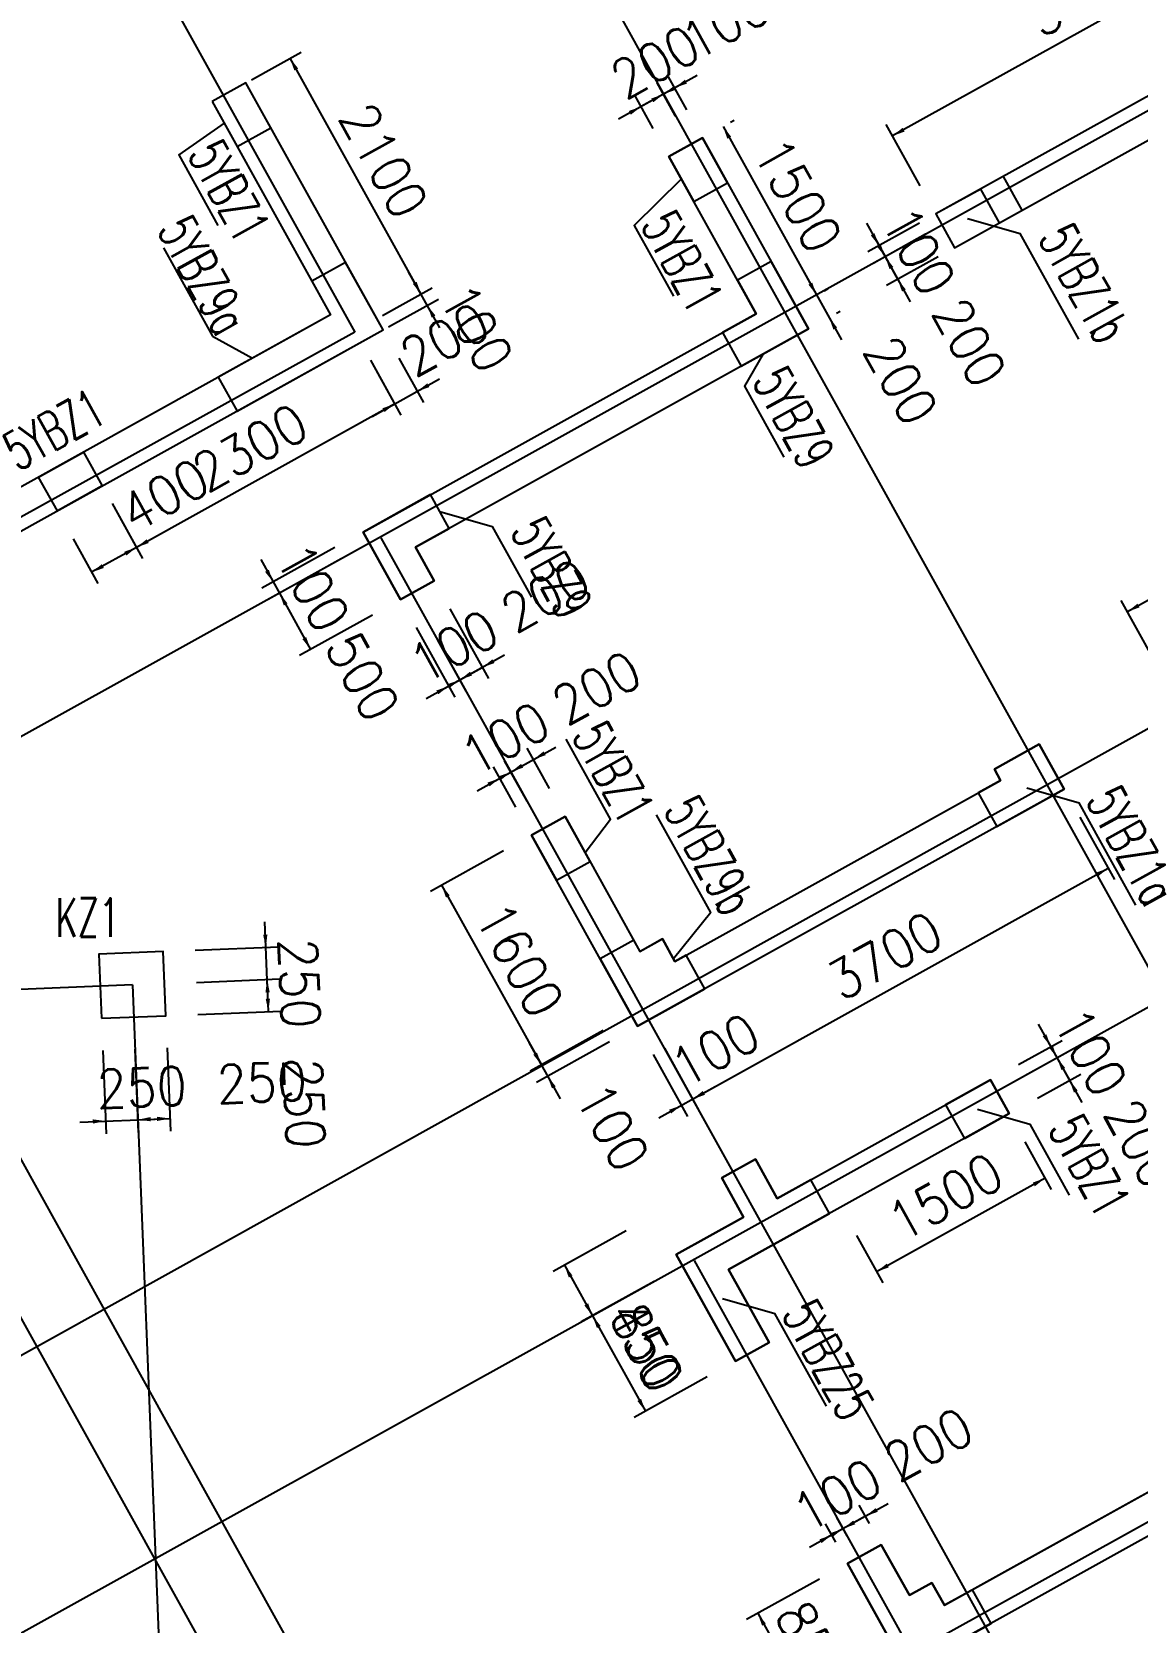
# Model space of a CAD drawing. Extents: x 387171 to 699106, y 11966 to 245688.
# Drawn here: x 505507 to 514112, y 98222 to 110601 of the extents above; entities that cross this region are included whole.
import ezdxf

# ---------------------------------------------------------------- set-up
doc = ezdxf.new("R2010")
doc.units = 0
doc.header["$LTSCALE"] = 100
doc.header["$MEASUREMENT"] = 0
doc.linetypes.add('DASHED', pattern=[19.05, 12.7, -6.35])
for name, color, linetype in [('22000', 2, 'Continuous'), ('b边缘构件', 235, 'Continuous'), ('COLU', 7, 'Continuous'), ('COLU_DASH', 9, 'DASHED'), ('DIM', 3, 'Continuous'), ('DOTE', 253, 'Continuous'), ('NUM', 7, 'Continuous'), ('wall-主楼', 2, 'Continuous'), ('Y阴影', 254, 'Continuous'), ('小尺寸', 4, 'Continuous'), ('边缘构件标注', 1, 'Continuous')]:
    doc.layers.add(name, color=color, linetype=linetype)
doc.styles.get("Standard").update_dxf_attribs({"font": 'standard'})
doc.dimstyles.get("Standard").update_dxf_attribs({"dimtxt": 300, "dimasz": 100, "dimexe": 100, "dimexo": 250, "dimgap": 100, "dimtad": 0, "dimtoh": 1, "dimdec": 0, "dimdsep": 46, "dimcen": 0.09, "dimclrt": 7, "dimadec": 0, "dimazin": 0, "dimtfac": 1, "dimtdec": 4, "dimtofl": 0, "dimtmove": 0, "dimatfit": 3, "dimfxl": 1, "dimtolj": 1, "dimtzin": 0, "dimarcsym": 0})

# ---------------------------------------------------------------- blocks, each defined once
blk = doc.blocks.new('*D1787')
at = {"layer": '小尺寸', "color": 0, "linetype": 'ByBlock', "lineweight": -2}
for p, q in [((510134, 101268), (509566, 100952)), ((509653, 101001), (509872, 100607)), ((510353, 100874), (509784, 100559))]:
    blk.add_line(p, q, dxfattribs=at)
for points in [[(509653, 101001), (509716, 100921), (509687, 100905)], [(509872, 100607), (509809, 100687), (509838, 100703)]]:
    blk.add_solid(points, dxfattribs=at)
at = {"layer": '小尺寸', "color": 7, "linetype": 'Continuous', "lineweight": -2, "insert": (510279, 100389), "char_height": 300, "width": 576.67, "attachment_point": 5, "rotation": 299.0454}
blk.add_mtext('450', dxfattribs=at)
blk = doc.blocks.new('*D1399')
at = {"layer": '小尺寸', "color": 0, "linetype": 'ByBlock', "lineweight": -2}
for p, q in [((510353, 100874), (509784, 100559)), ((509872, 100607), (510284, 99864)), ((510765, 100131), (510197, 99816))]:
    blk.add_line(p, q, dxfattribs=at)
for points in [[(509872, 100607), (509935, 100528), (509906, 100512)], [(510284, 99864), (510221, 99944), (510250, 99960)]]:
    blk.add_solid(points, dxfattribs=at)
at = {"layer": '小尺寸', "color": 7, "linetype": 'Continuous', "lineweight": -2, "insert": (510297, 100357), "char_height": 300, "width": 566.67, "attachment_point": 5, "rotation": 299.0454}
blk.add_mtext('850', dxfattribs=at)
blk = doc.blocks.new('*D2311')
at = {"layer": '小尺寸', "color": 0, "linetype": 'ByBlock', "lineweight": -2}
for p, q in [((512004, 109112), (512247, 108675)), ((512417, 109112), (512014, 108889)), ((512465, 109025), (512062, 108801))]:
    blk.add_line(p, q, dxfattribs=at)
for points in [[(512101, 108937), (512038, 109017), (512067, 109033)], [(512150, 108850), (512213, 108771), (512184, 108754)]]:
    blk.add_solid(points, dxfattribs=at)
at = {"layer": '小尺寸', "color": 7, "linetype": 'Continuous', "lineweight": -2, "insert": (512410, 108896), "char_height": 300, "width": 476.67, "attachment_point": 5, "rotation": 299.0454}
blk.add_mtext('100', dxfattribs=at)
blk = doc.blocks.new('*D2449')
at = {"layer": '小尺寸', "color": 0, "linetype": 'ByBlock', "lineweight": -2}
for p, q in [((508188, 107965), (508381, 107618)), ((508363, 108062), (508555, 107715)), ((508157, 107608), (508682, 107899))]:
    blk.add_line(p, q, dxfattribs=at)
for points in [[(508507, 107802), (508586, 107865), (508602, 107836)], [(508332, 107705), (508253, 107642), (508237, 107671)]]:
    blk.add_solid(points, dxfattribs=at)
at = {"layer": '小尺寸', "color": 7, "linetype": 'Continuous', "lineweight": -2, "insert": (508721, 108207), "char_height": 300, "width": 566.67, "attachment_point": 5, "rotation": 29.0454}
blk.add_mtext('200', dxfattribs=at)
blk = doc.blocks.new('*D1007')
at = {"layer": '小尺寸', "color": 0, "linetype": 'ByBlock', "lineweight": -2}
for p, q in [((509178, 104225), (508610, 103910)), ((508697, 103958), (509474, 102560)), ((509955, 102827), (509386, 102511))]:
    blk.add_line(p, q, dxfattribs=at)
for points in [[(508697, 103958), (508760, 103879), (508731, 103863)], [(509474, 102560), (509411, 102639), (509440, 102655)]]:
    blk.add_solid(points, dxfattribs=at)
at = {"layer": '小尺寸', "color": 7, "linetype": 'Continuous', "lineweight": -2, "insert": (509304, 103380), "char_height": 300, "width": 685, "attachment_point": 5, "rotation": 299.0454}
blk.add_mtext('1600', dxfattribs=at)
blk = doc.blocks.new('*D631')
at = {"layer": '小尺寸', "color": 0, "linetype": 'ByBlock', "lineweight": -2}
for p, q in [((509955, 102827), (509386, 102511)), ((509377, 102735), (509619, 102297)), ((510003, 102739), (509435, 102424))]:
    blk.add_line(p, q, dxfattribs=at)
for points in [[(509474, 102560), (509411, 102639), (509440, 102655)], [(509522, 102472), (509585, 102393), (509556, 102377)]]:
    blk.add_solid(points, dxfattribs=at)
at = {"layer": '小尺寸', "color": 7, "linetype": 'Continuous', "lineweight": -2, "insert": (510027, 102078), "char_height": 300, "width": 476.67, "attachment_point": 5, "rotation": 299.0454}
blk.add_mtext('100', dxfattribs=at)
blk = doc.blocks.new('*D2155')
at = {"layer": '小尺寸', "color": 0, "linetype": 'ByBlock', "lineweight": -2}
for p, q in [((512053, 109025), (512344, 108500)), ((512465, 109025), (512062, 108801)), ((512562, 108850), (512159, 108626))]:
    blk.add_line(p, q, dxfattribs=at)
for points in [[(512150, 108850), (512087, 108929), (512116, 108945)], [(512247, 108675), (512310, 108596), (512281, 108580)]]:
    blk.add_solid(points, dxfattribs=at)
at = {"layer": '小尺寸', "color": 7, "linetype": 'Continuous', "lineweight": -2, "insert": (512806, 108183), "char_height": 300, "width": 566.67, "attachment_point": 5, "rotation": 299.0454}
blk.add_mtext('200', dxfattribs=at)
blk = doc.blocks.new('*D3164')
at = {"layer": '小尺寸', "color": 0, "linetype": 'ByBlock', "lineweight": -2}
for p, q in [((515657, 111198), (515393, 111675)), ((515441, 111587), (512207, 109791)), ((512423, 109402), (512158, 109879))]:
    blk.add_line(p, q, dxfattribs=at)
for points in [[(515441, 111587), (515362, 111524), (515346, 111553)], [(512207, 109791), (512286, 109854), (512302, 109825)]]:
    blk.add_solid(points, dxfattribs=at)
at = {"layer": '小尺寸', "color": 7, "linetype": 'Continuous', "lineweight": -2, "insert": (513703, 110908), "char_height": 300, "width": 780, "attachment_point": 5, "rotation": 29.0454}
blk.add_mtext('3700', dxfattribs=at)
blk = doc.blocks.new('*D4199')
at = {"layer": '小尺寸', "color": 0, "linetype": 'ByBlock', "lineweight": -2}
for p, q in [((517002, 107541), (516871, 107777)), ((516920, 107689), (514035, 106087)), ((514238, 105720), (513986, 106174))]:
    blk.add_line(p, q, dxfattribs=at)
for points in [[(516920, 107689), (516841, 107626), (516824, 107655)], [(514035, 106087), (514114, 106150), (514130, 106121)]]:
    blk.add_solid(points, dxfattribs=at)
at = {"layer": '小尺寸', "color": 7, "linetype": 'Continuous', "lineweight": -2, "insert": (515356, 107107), "char_height": 300, "width": 780, "attachment_point": 5, "rotation": 29.0454}
blk.add_mtext('3300', dxfattribs=at)
blk = doc.blocks.new('*D4301')
at = {"layer": '小尺寸', "color": 0, "linetype": 'ByBlock', "lineweight": -2}
for p, q in [((512172, 99144), (511647, 98852)), ((511853, 98893), (511773, 99037)), ((512028, 98990), (511948, 99134))]:
    blk.add_line(p, q, dxfattribs=at)
for points in [[(511997, 99047), (512076, 99110), (512092, 99081)], [(511822, 98950), (511742, 98886), (511726, 98916)]]:
    blk.add_solid(points, dxfattribs=at)
at = {"layer": '小尺寸', "color": 7, "linetype": 'Continuous', "lineweight": -2, "insert": (512488, 99606), "char_height": 300, "width": 566.67, "attachment_point": 5, "rotation": 29.0454}
blk.add_mtext('200', dxfattribs=at)
blk = doc.blocks.new('*D4057')
at = {"layer": '小尺寸', "color": 0, "linetype": 'ByBlock', "lineweight": -2}
for p, q in [((511997, 99047), (511560, 98804)), ((511853, 98893), (511773, 99037)), ((511766, 98844), (511686, 98988))]:
    blk.add_line(p, q, dxfattribs=at)
for points in [[(511822, 98950), (511901, 99013), (511917, 98984)], [(511734, 98901), (511655, 98838), (511639, 98867)]]:
    blk.add_solid(points, dxfattribs=at)
at = {"layer": '小尺寸', "color": 7, "linetype": 'Continuous', "lineweight": -2, "insert": (511776, 99210), "char_height": 300, "width": 476.67, "attachment_point": 5, "rotation": 29.0454}
blk.add_mtext('100', dxfattribs=at)
blk = doc.blocks.new('*D240')
at = {"layer": '小尺寸', "color": 0, "linetype": 'ByBlock', "lineweight": -2}
for p, q in [((511639, 98558), (511071, 98242)), ((511158, 98291), (511571, 97548)), ((512052, 97815), (511484, 97499))]:
    blk.add_line(p, q, dxfattribs=at)
for points in [[(511158, 98291), (511221, 98211), (511192, 98195)], [(511571, 97548), (511508, 97627), (511537, 97643)]]:
    blk.add_solid(points, dxfattribs=at)
at = {"layer": '小尺寸', "color": 7, "linetype": 'Continuous', "lineweight": -2, "insert": (511583, 98040), "char_height": 300, "width": 566.67, "attachment_point": 5, "rotation": 299.0454}
blk.add_mtext('850', dxfattribs=at)
blk = doc.blocks.new('*D530')
at = {"layer": '小尺寸', "color": 0, "linetype": 'ByBlock', "lineweight": -2}
for p, q in [((510888, 109865), (511616, 108553)), ((510946, 109898), (510975, 109913)), ((511675, 108586), (511703, 108602))]:
    blk.add_line(p, q, dxfattribs=at)
for points in [[(510888, 109865), (510951, 109785), (510921, 109769)], [(511616, 108553), (511553, 108633), (511582, 108649)]]:
    blk.add_solid(points, dxfattribs=at)
at = {"layer": '小尺寸', "color": 7, "linetype": 'Continuous', "lineweight": -2, "insert": (511470, 109330), "char_height": 300, "width": 690, "attachment_point": 5, "rotation": 299.0454}
blk.add_mtext('1500', dxfattribs=at)
blk = doc.blocks.new('*D1423')
at = {"layer": '小尺寸', "color": 0, "linetype": 'ByBlock', "lineweight": -2}
for p, q in [((511519, 108728), (511810, 108204)), ((511675, 108586), (511703, 108602)), ((511772, 108411), (511800, 108427))]:
    blk.add_line(p, q, dxfattribs=at)
for points in [[(511616, 108553), (511553, 108633), (511582, 108649)], [(511713, 108379), (511776, 108299), (511747, 108283)]]:
    blk.add_solid(points, dxfattribs=at)
at = {"layer": '小尺寸', "color": 7, "linetype": 'Continuous', "lineweight": -2, "insert": (512272, 107887), "char_height": 300, "width": 566.67, "attachment_point": 5, "rotation": 299.0454}
blk.add_mtext('200', dxfattribs=at)
blk = doc.blocks.new('*D1596')
at = {"layer": '小尺寸', "color": 0, "linetype": 'ByBlock', "lineweight": -2}
for p, q in [((510343, 102642), (510612, 102157)), ((510431, 102691), (510700, 102206)), ((510389, 102148), (510826, 102391))]:
    blk.add_line(p, q, dxfattribs=at)
for points in [[(510651, 102293), (510730, 102357), (510747, 102327)], [(510564, 102245), (510484, 102182), (510468, 102211)]]:
    blk.add_solid(points, dxfattribs=at)
at = {"layer": '小尺寸', "color": 7, "linetype": 'Continuous', "lineweight": -2, "insert": (510826, 102676), "char_height": 300, "width": 476.67, "attachment_point": 5, "rotation": 29.0454}
blk.add_mtext('100', dxfattribs=at)
blk = doc.blocks.new('*D1354')
at = {"layer": '小尺寸', "color": 0, "linetype": 'ByBlock', "lineweight": -2}
for p, q in [((513665, 104487), (513934, 104002)), ((510651, 102293), (513886, 104090)), ((510431, 102691), (510700, 102206))]:
    blk.add_line(p, q, dxfattribs=at)
for points in [[(513886, 104090), (513806, 104027), (513790, 104056)], [(510651, 102293), (510730, 102357), (510747, 102327)]]:
    blk.add_solid(points, dxfattribs=at)
at = {"layer": '小尺寸', "color": 7, "linetype": 'Continuous', "lineweight": -2, "insert": (512147, 103410), "char_height": 300, "width": 780, "attachment_point": 5, "rotation": 29.0454}
blk.add_mtext('3700', dxfattribs=at)
blk = doc.blocks.new('*D2106')
at = {"layer": '小尺寸', "color": 0, "linetype": 'ByBlock', "lineweight": -2}
for p, q in [((513237, 101962), (513443, 101591)), ((513395, 101678), (512083, 100950)), ((511926, 101233), (512132, 100863))]:
    blk.add_line(p, q, dxfattribs=at)
for points in [[(513395, 101678), (513315, 101615), (513299, 101644)], [(512083, 100950), (512163, 101013), (512179, 100984)]]:
    blk.add_solid(points, dxfattribs=at)
at = {"layer": '小尺寸', "color": 7, "linetype": 'Continuous', "lineweight": -2, "insert": (512618, 101533), "char_height": 300, "width": 690, "attachment_point": 5, "rotation": 29.0454}
blk.add_mtext('1500', dxfattribs=at)
blk = doc.blocks.new('*D1847')
at = {"layer": '小尺寸', "color": 0, "linetype": 'ByBlock', "lineweight": -2}
for p, q in [((507289, 106494), (507532, 106057)), ((507867, 106586), (507299, 106270)), ((507916, 106498), (507347, 106183))]:
    blk.add_line(p, q, dxfattribs=at)
for points in [[(507386, 106319), (507323, 106398), (507352, 106414)], [(507435, 106231), (507498, 106152), (507469, 106136)]]:
    blk.add_solid(points, dxfattribs=at)
at = {"layer": '小尺寸', "color": 7, "linetype": 'Continuous', "lineweight": -2, "insert": (507695, 106277), "char_height": 300, "width": 476.67, "attachment_point": 5, "rotation": 299.0454}
blk.add_mtext('100', dxfattribs=at)
blk = doc.blocks.new('*D2593')
at = {"layer": '小尺寸', "color": 0, "linetype": 'ByBlock', "lineweight": -2}
for p, q in [((507916, 106498), (507347, 106183)), ((507435, 106231), (507677, 105794)), ((508158, 106061), (507590, 105746))]:
    blk.add_line(p, q, dxfattribs=at)
for points in [[(507435, 106231), (507498, 106152), (507469, 106136)], [(507677, 105794), (507614, 105874), (507643, 105890)]]:
    blk.add_solid(points, dxfattribs=at)
at = {"layer": '小尺寸', "color": 7, "linetype": 'Continuous', "lineweight": -2, "insert": (508082, 105581), "char_height": 300, "width": 566.67, "attachment_point": 5, "rotation": 299.0454}
blk.add_mtext('500', dxfattribs=at)
blk = doc.blocks.new('*D2353')
at = {"layer": '小尺寸', "color": 0, "linetype": 'ByBlock', "lineweight": -2}
for p, q in [((508498, 105964), (508800, 105421)), ((508666, 105867), (508887, 105470)), ((508576, 105411), (509014, 105654))]:
    blk.add_line(p, q, dxfattribs=at)
for points in [[(508839, 105557), (508918, 105620), (508934, 105591)], [(508751, 105508), (508672, 105445), (508656, 105474)]]:
    blk.add_solid(points, dxfattribs=at)
at = {"layer": '小尺寸', "color": 7, "linetype": 'Continuous', "lineweight": -2, "insert": (508793, 105817), "char_height": 300, "width": 476.67, "attachment_point": 5, "rotation": 29.0454}
blk.add_mtext('100', dxfattribs=at)
blk = doc.blocks.new('*D3130')
at = {"layer": '小尺寸', "color": 0, "linetype": 'ByBlock', "lineweight": -2}
for p, q in [((508760, 106110), (509062, 105567)), ((508666, 105867), (508887, 105470)), ((508664, 105460), (509188, 105751))]:
    blk.add_line(p, q, dxfattribs=at)
for points in [[(509014, 105654), (509093, 105717), (509109, 105688)], [(508839, 105557), (508759, 105494), (508743, 105523)]]:
    blk.add_solid(points, dxfattribs=at)
at = {"layer": '小尺寸', "color": 7, "linetype": 'Continuous', "lineweight": -2, "insert": (509505, 106213), "char_height": 300, "width": 566.67, "attachment_point": 5, "rotation": 29.0454}
blk.add_mtext('200', dxfattribs=at)
blk = doc.blocks.new('*D2853')
at = {"layer": '小尺寸', "color": 0, "linetype": 'ByBlock', "lineweight": -2}
for p, q in [((508975, 104694), (509412, 104937)), ((509275, 104565), (509101, 104879)), ((509362, 104614), (509188, 104927))]:
    blk.add_line(p, q, dxfattribs=at)
for points in [[(509237, 104840), (509316, 104903), (509332, 104874)], [(509150, 104791), (509070, 104728), (509054, 104757)]]:
    blk.add_solid(points, dxfattribs=at)
at = {"layer": '小尺寸', "color": 7, "linetype": 'Continuous', "lineweight": -2, "insert": (509191, 105100), "char_height": 300, "width": 476.67, "attachment_point": 5, "rotation": 29.0454}
blk.add_mtext('100', dxfattribs=at)
blk = doc.blocks.new('*D3043')
at = {"layer": '小尺寸', "color": 0, "linetype": 'ByBlock', "lineweight": -2}
for p, q in [((509062, 104743), (509587, 105034)), ((509537, 104711), (509363, 105024)), ((509362, 104614), (509188, 104927))]:
    blk.add_line(p, q, dxfattribs=at)
for points in [[(509412, 104937), (509491, 105000), (509507, 104971)], [(509237, 104840), (509158, 104777), (509141, 104806)]]:
    blk.add_solid(points, dxfattribs=at)
at = {"layer": '小尺寸', "color": 7, "linetype": 'Continuous', "lineweight": -2, "insert": (509904, 105496), "char_height": 300, "width": 566.67, "attachment_point": 5, "rotation": 29.0454}
blk.add_mtext('200', dxfattribs=at)
blk = doc.blocks.new('*D3931')
at = {"layer": '小尺寸', "color": 0, "linetype": 'ByBlock', "lineweight": -2}
for p, q in [((510687, 110262), (510250, 110019)), ((510519, 109946), (510376, 110204)), ((510607, 109995), (510463, 110252))]:
    blk.add_line(p, q, dxfattribs=at)
for points in [[(510512, 110165), (510591, 110228), (510608, 110199)], [(510425, 110116), (510345, 110053), (510329, 110082)]]:
    blk.add_solid(points, dxfattribs=at)
at = {"layer": '小尺寸', "color": 7, "linetype": 'Continuous', "lineweight": -2, "insert": (510907, 110670), "char_height": 300, "width": 476.67, "attachment_point": 5, "rotation": 29.0454}
blk.add_mtext('100', dxfattribs=at)
blk = doc.blocks.new('*D3518')
at = {"layer": '小尺寸', "color": 0, "linetype": 'ByBlock', "lineweight": -2}
for p, q in [((510599, 110213), (510075, 109922)), ((510519, 109946), (510376, 110204)), ((510344, 109849), (510201, 110107))]:
    blk.add_line(p, q, dxfattribs=at)
for points in [[(510425, 110116), (510504, 110179), (510520, 110150)], [(510250, 110019), (510170, 109956), (510154, 109985)]]:
    blk.add_solid(points, dxfattribs=at)
at = {"layer": '小尺寸', "color": 7, "linetype": 'Continuous', "lineweight": -2, "insert": (510360, 110367), "char_height": 300, "width": 566.67, "attachment_point": 5, "rotation": 29.0454}
blk.add_mtext('200', dxfattribs=at)
blk = doc.blocks.new('*D4414')
at = {"layer": '小尺寸', "color": 0, "linetype": 'ByBlock', "lineweight": -2}
for p, q in [((513342, 102878), (513585, 102441)), ((513189, 102564), (513527, 102751)), ((513238, 102477), (513575, 102664))]:
    blk.add_line(p, q, dxfattribs=at)
for points in [[(513439, 102703), (513376, 102782), (513405, 102798)], [(513488, 102615), (513551, 102536), (513522, 102520)]]:
    blk.add_solid(points, dxfattribs=at)
at = {"layer": '小尺寸', "color": 7, "linetype": 'Continuous', "lineweight": -2, "insert": (513748, 102661), "char_height": 300, "width": 476.67, "attachment_point": 5, "rotation": 299.0454}
blk.add_mtext('100', dxfattribs=at)
blk = doc.blocks.new('*D4035')
at = {"layer": '小尺寸', "color": 0, "linetype": 'ByBlock', "lineweight": -2}
for p, q in [((513391, 102790), (513682, 102266)), ((513238, 102477), (513575, 102664)), ((513335, 102302), (513672, 102489))]:
    blk.add_line(p, q, dxfattribs=at)
for points in [[(513488, 102615), (513425, 102695), (513454, 102711)], [(513585, 102441), (513648, 102361), (513619, 102345)]]:
    blk.add_solid(points, dxfattribs=at)
at = {"layer": '小尺寸', "color": 7, "linetype": 'Continuous', "lineweight": -2, "insert": (514144, 101949), "char_height": 300, "width": 566.67, "attachment_point": 5, "rotation": 299.0454}
blk.add_mtext('200', dxfattribs=at)
blk = doc.blocks.new('*D827')
at = {"layer": '小尺寸', "color": 0, "linetype": 'ByBlock', "lineweight": -2}
for p, q in [((508683, 108297), (508440, 108734)), ((508236, 108392), (508624, 108608)), ((508285, 108305), (508673, 108521))]:
    blk.add_line(p, q, dxfattribs=at)
for points in [[(508537, 108559), (508474, 108639), (508503, 108655)], [(508586, 108472), (508649, 108393), (508620, 108376)]]:
    blk.add_solid(points, dxfattribs=at)
at = {"layer": '小尺寸', "color": 7, "linetype": 'Continuous', "lineweight": -2, "insert": (508968, 108298), "char_height": 300, "width": 476.67, "attachment_point": 5, "rotation": 299.0454}
blk.add_mtext('100', dxfattribs=at)
blk = doc.blocks.new('*D1022')
at = {"layer": '小尺寸', "color": 0, "linetype": 'ByBlock', "lineweight": -2}
for p, q in [((507217, 110228), (507605, 110444)), ((508537, 108559), (507517, 110395)), ((508236, 108392), (508624, 108608))]:
    blk.add_line(p, q, dxfattribs=at)
for points in [[(507517, 110395), (507581, 110316), (507551, 110300)], [(508537, 108559), (508474, 108639), (508503, 108655)]]:
    blk.add_solid(points, dxfattribs=at)
at = {"layer": '小尺寸', "color": 7, "linetype": 'Continuous', "lineweight": -2, "insert": (508246, 109599), "char_height": 300, "width": 775, "attachment_point": 5, "rotation": 299.0454}
blk.add_mtext('2100', dxfattribs=at)
blk = doc.blocks.new('*D647')
at = {"layer": '小尺寸', "color": 0, "linetype": 'ByBlock', "lineweight": -2}
for p, q in [((508143, 108046), (508381, 107617)), ((508332, 107705), (506322, 106588)), ((506132, 106930), (506370, 106501))]:
    blk.add_line(p, q, dxfattribs=at)
for points in [[(508332, 107705), (508253, 107642), (508237, 107671)], [(506322, 106588), (506401, 106651), (506417, 106622)]]:
    blk.add_solid(points, dxfattribs=at)
at = {"layer": '小尺寸', "color": 7, "linetype": 'Continuous', "lineweight": -2, "insert": (507206, 107365), "char_height": 300, "width": 780, "attachment_point": 5, "rotation": 29.0454}
blk.add_mtext('2300', dxfattribs=at)
blk = doc.blocks.new('*D1540')
at = {"layer": '小尺寸', "color": 0, "linetype": 'ByBlock', "lineweight": -2}
for p, q in [((506177, 106849), (506370, 106501)), ((505828, 106654), (506021, 106307)), ((506322, 106588), (505972, 106394))]:
    blk.add_line(p, q, dxfattribs=at)
for points in [[(506322, 106588), (506243, 106525), (506226, 106554)], [(505972, 106394), (506052, 106457), (506068, 106428)]]:
    blk.add_solid(points, dxfattribs=at)
at = {"layer": '小尺寸', "color": 7, "linetype": 'Continuous', "lineweight": -2, "insert": (506540, 106995), "char_height": 300, "width": 576.67, "attachment_point": 5, "rotation": 29.0454}
blk.add_mtext('400', dxfattribs=at)
blk = doc.blocks.new('*D2196')
at = {"layer": 'DIM', "color": 0, "linetype": 'ByBlock', "lineweight": -2}
for p, q in [((506060, 102673), (506086, 102023)), ((506310, 102683), (506336, 102033)), ((505882, 102115), (506532, 102141))]:
    blk.add_line(p, q, dxfattribs=at)
for points in [[(506082, 102123), (505983, 102103), (505981, 102136)], [(506332, 102133), (506431, 102154), (506432, 102121)]]:
    blk.add_solid(points, dxfattribs=at)
at = {"layer": 'DIM', "color": 7, "linetype": 'Continuous', "lineweight": -2, "insert": (506362, 102385), "char_height": 300, "width": 566.67, "attachment_point": 5, "rotation": 2.2988}
blk.add_mtext('250', dxfattribs=at)
blk = doc.blocks.new('*D2952')
at = {"layer": 'DIM', "color": 0, "linetype": 'ByBlock', "lineweight": -2}
for p, q in [((506310, 102683), (506336, 102033)), ((506560, 102693), (506586, 102043)), ((506332, 102133), (506582, 102143))]:
    blk.add_line(p, q, dxfattribs=at)
for points in [[(506332, 102133), (506431, 102154), (506432, 102121)], [(506582, 102143), (506482, 102123), (506481, 102156)]]:
    blk.add_solid(points, dxfattribs=at)
at = {"layer": 'DIM', "color": 7, "linetype": 'Continuous', "lineweight": -2, "insert": (507297, 102422), "char_height": 300, "width": 566.67, "attachment_point": 5, "rotation": 2.2988}
blk.add_mtext('250', dxfattribs=at)
blk = doc.blocks.new('*D3155')
at = {"layer": 'DIM', "color": 0, "linetype": 'ByBlock', "lineweight": -2}
for p, q in [((506789, 103202), (507439, 103229)), ((507349, 102975), (507339, 103225)), ((506799, 102953), (507449, 102979))]:
    blk.add_line(p, q, dxfattribs=at)
for points in [[(507339, 103225), (507359, 103125), (507326, 103124)], [(507349, 102975), (507328, 103074), (507361, 103075)]]:
    blk.add_solid(points, dxfattribs=at)
at = {"layer": 'DIM', "color": 7, "linetype": 'Continuous', "lineweight": -2, "insert": (507628, 102259), "char_height": 300, "width": 566.67, "attachment_point": 5, "rotation": 272.2988}
blk.add_mtext('250', dxfattribs=at)
blk = doc.blocks.new('*D2892')
at = {"layer": 'DIM', "color": 0, "linetype": 'ByBlock', "lineweight": -2}
for p, q in [((507347, 103025), (507321, 103674)), ((506779, 103452), (507429, 103478)), ((506789, 103202), (507439, 103229))]:
    blk.add_line(p, q, dxfattribs=at)
for points in [[(507329, 103474), (507308, 103574), (507341, 103575)], [(507339, 103225), (507359, 103125), (507326, 103124)]]:
    blk.add_solid(points, dxfattribs=at)
at = {"layer": 'DIM', "color": 7, "linetype": 'Continuous', "lineweight": -2, "insert": (507590, 103194), "char_height": 300, "width": 566.67, "attachment_point": 5, "rotation": 272.2988}
blk.add_mtext('250', dxfattribs=at)

msp = doc.modelspace()

# ---------------------------------------------------------------- hatches: boundary and pattern name
at = {"layer": 'Y阴影'}
h = msp.add_hatch(dxfattribs=at)
h.set_pattern_fill('ANSI31', color=256, scale=25, angle=-60.95463, style=0)
h.set_pattern_definition([])
h.paths.add_polyline_path([(506910.9, 110058.3), (507105.1, 109708.6), (507367.3, 109854.2), (507173.1, 110203.9)], flags=0)
h = msp.add_hatch(dxfattribs=at)
h.set_pattern_fill('ANSI31', color=256, scale=25, angle=-60.95463, style=0)
h.set_pattern_definition([])
h.paths.add_polyline_path([(510465.6, 109630.5), (510659.8, 109280.8), (510922.1, 109426.4), (510727.9, 109776.1)], flags=0)
h = msp.add_hatch(dxfattribs=at)
h.set_pattern_fill('ANSI31', color=256, scale=25, angle=-60.95463, style=0)
h.set_pattern_definition([])
h.paths.add_polyline_path([(512893.8, 109377.6), (512544.1, 109183.4), (512689.8, 108921.1), (513039.5, 109115.3)], flags=0)
h = msp.add_hatch(dxfattribs=at)
h.set_pattern_fill('ANSI31', color=256, scale=25, angle=-60.95463, style=0)
h.set_pattern_definition([])
h.paths.add_polyline_path([(507949.9, 108805.3), (507687.6, 108659.6), (507833.3, 108397.4), (506959, 107911.9), (507104.7, 107649.6), (508241.2, 108280.7)], flags=0)
h = msp.add_hatch(dxfattribs=at)
h.set_pattern_fill('ANSI31', color=256, scale=25, angle=-60.95463, style=0)
h.set_pattern_definition([])
h.paths.add_polyline_path([(511262, 108814.5), (510999.7, 108668.8), (511145.3, 108406.6), (510883.1, 108260.9), (511028.7, 107998.6), (511553.3, 108289.9)], flags=0)
h = msp.add_hatch(dxfattribs=at)
h.set_pattern_fill('ANSI31', color=256, scale=25, angle=-60.95463, style=0)
h.set_pattern_definition([])
h.paths.add_polyline_path([(505910.2, 107329.6), (506055.9, 107067.3), (505706.2, 106873.1), (505560.5, 107135.4)], flags=0)
h = msp.add_hatch(dxfattribs=at)
h.set_pattern_fill('ANSI31', color=256, scale=25, angle=-60.95463, style=0)
h.set_pattern_definition([])
h.paths.add_polyline_path([(508610.1, 106998.6), (508085.5, 106707.3), (508376.8, 106182.7), (508639.1, 106328.4), (508493.4, 106590.7), (508755.7, 106736.3)], flags=0)
h = msp.add_hatch(dxfattribs=at)
h.set_pattern_fill('ANSI31', color=256, scale=25, angle=-60.95463, style=0)
h.set_pattern_definition([])
h.paths.add_polyline_path([(512873.6, 104676.5), (513019.3, 104414.3), (513543.8, 104705.6), (513349.6, 105055.3), (512999.9, 104861.1), (513048.5, 104773.6)], flags=0)
h = msp.add_hatch(dxfattribs=at)
h.set_pattern_fill('ANSI31', color=256, scale=25, angle=-60.95463, style=0)
h.set_pattern_definition([])
h.paths.add_polyline_path([(509658.6, 104492.5), (509396.4, 104346.9), (509590.6, 103997.2), (509852.8, 104142.8)], flags=0)
h = msp.add_hatch(dxfattribs=at)
h.set_pattern_fill('ANSI31', color=256, scale=25, angle=-60.95463, style=0)
h.set_pattern_definition([])
h.paths.add_polyline_path([(510746.3, 103152), (510600.6, 103414.2), (510513.4, 103365.8), (510416.3, 103540.7), (510241.5, 103443.6), (510192.7, 103530.8), (509930.4, 103385.2), (510221.7, 102860.7)], flags=0)
h = msp.add_hatch(dxfattribs=at)
h.set_pattern_fill('ANSI31', color=256, scale=25, angle=-60.95463, style=0)
h.set_pattern_definition([])
h.paths.add_polyline_path([(512970.4, 102442.6), (512620.7, 102248.4), (512766.4, 101986.1), (513116, 102180.3)], flags=0)
h = msp.add_hatch(dxfattribs=at)
h.set_pattern_fill('ANSI31', color=256, scale=25, angle=-60.95463, style=0)
h.set_pattern_definition([])
h.paths.add_polyline_path([(511139.4, 101826.1), (510877.2, 101680.4), (511047.1, 101374.5), (510522.5, 101083.2), (510983.8, 100252.6), (511246, 100398.3), (510930.5, 100966.5), (511717.3, 101403.5), (511571.6, 101665.8), (511309.4, 101520.1)], flags=0)
h = msp.add_hatch(dxfattribs=at)
h.set_pattern_fill('ANSI31', color=256, scale=25, angle=-60.95463, style=0)
h.set_pattern_definition([])
h.paths.add_polyline_path([(511857.7, 98679), (512318.9, 97848.5), (512974.6, 98212.6), (512828.9, 98474.9), (512610.6, 98353.6), (512513.5, 98528.5), (512338.4, 98431.3), (512119.9, 98824.7)], flags=0)

# ---------------------------------------------------------------- linework, layer by layer
at = {"layer": '22000', "linetype": 'Continuous'}
msp.add_lwpolyline([(512119.9, 98824.7), (512338.4, 98431.2), (512513.3, 98528.3), (512610.6, 98353.6), (516107.3, 100295.5), (516544.3, 99508.7), (516719.1, 99605.8), (516816.2, 99431), (518739.5, 100499.1), (518642.4, 100673.9), (518817.3, 100771), (517797.7, 102606.9), (518060, 102752.5), (518594, 101790.9), (519118.5, 102082.4), (519264.1, 101820.1), (518739.6, 101528.8), (519322.3, 100479.5), (516524.8, 98925.9), (515990.7, 99887.6), (512318.9, 97848.5), (511857.7, 98679), (512119.9, 98824.7)], dxfattribs=at)
at = {"layer": 'b边缘构件'}
for points in [[(506910.9, 110058.3), (507105.1, 109708.6), (507367.3, 109854.2), (507173.1, 110203.9), (506910.9, 110058.3)], [(510465.6, 109630.5), (510659.8, 109280.8), (510922.1, 109426.4), (510727.9, 109776.1), (510465.6, 109630.5)], [(512893.8, 109377.6), (512544.1, 109183.4), (512689.8, 108921.1), (513039.5, 109115.3), (512893.8, 109377.6)], [(507949.9, 108805.3), (507687.6, 108659.6), (507833.3, 108397.4), (506959, 107911.9), (507104.7, 107649.6), (508241.2, 108280.7), (507949.9, 108805.3)], [(511262, 108814.5), (510999.7, 108668.8), (511145.3, 108406.6), (510883.1, 108260.9), (511028.7, 107998.6), (511553.3, 108289.9), (511262, 108814.5)], [(508610.1, 106998.6), (508085.5, 106707.3), (508376.8, 106182.7), (508639.1, 106328.4), (508493.4, 106590.7), (508755.7, 106736.3), (508610.1, 106998.6)], [(512873.6, 104676.5), (513019.3, 104414.3), (513543.8, 104705.6), (513349.6, 105055.3), (512999.9, 104861.1), (513048.5, 104773.6), (512873.6, 104676.5)], [(509658.6, 104492.5), (509396.4, 104346.9), (509590.6, 103997.2), (509852.8, 104142.8), (509658.6, 104492.5)], [(512970.4, 102442.6), (512620.7, 102248.4), (512766.4, 101986.1), (513116, 102180.3), (512970.4, 102442.6)], [(511139.4, 101826.1), (510877.2, 101680.4), (511047.1, 101374.5), (510522.5, 101083.2), (510983.8, 100252.6), (511246, 100398.3), (510930.5, 100966.5), (511717.3, 101403.5), (511571.6, 101665.8), (511309.4, 101520.1), (511139.4, 101826.1)]]:
    msp.add_lwpolyline(points, dxfattribs=at)
for points in [[(505910.2, 107329.6), (506055.9, 107067.3), (505706.2, 106873.1), (505560.5, 107135.4)], [(510746.3, 103152), (510600.6, 103414.2), (510513.4, 103365.8), (510416.3, 103540.7), (510241.5, 103443.6), (510192.7, 103530.8), (509930.4, 103385.2), (510221.7, 102860.7)], [(511857.7, 98679), (512318.9, 97848.5), (512974.6, 98212.6), (512828.9, 98474.9), (512610.6, 98353.6), (512513.5, 98528.5), (512338.4, 98431.3), (512119.9, 98824.7)]]:
    msp.add_lwpolyline(points, close=True, dxfattribs=at)
at = {"layer": 'COLU'}
msp.add_lwpolyline([(506049.9, 102922.6), (506549.5, 102942.7), (506529.4, 103442.3), (506029.8, 103422.2)], close=True, dxfattribs=at)
at = {"layer": 'COLU_DASH'}
for p, q in [((513068.7, 109474.7), (513214.3, 109212.4)), ((512873.6, 104676.5), (513019.3, 104414.3))]:
    msp.add_line(p, q, dxfattribs=at)
at = {"layer": 'DOTE'}
for p, q in [((493535, 134350), (508021.3, 108264.7)), ((502049.7, 125196.8), (516832.5, 98577.7)), ((497033.9, 116927), (509488.9, 94499.5)), ((523339.4, 115064.1), (499320.8, 101725.4)), ((526300.9, 109731.2), (502282.3, 96392.6)), ((508021.3, 108264.7), (498590.6, 103040.2)), ((501175.5, 108233.4), (508959.5, 94217)), ((517343.2, 106926.9), (501366.6, 98041.5)), ((508225.2, 106661.7), (513685.2, 96829.9)), ((506289.7, 103182.4), (479713.7, 102115.6)), ((506289.7, 103182.4), (508462.7, 49050.6)), ((503981.6, 93332.8), (518652.3, 101480.1)), ((510662.4, 101037.3), (513160.7, 96538.6))]:
    msp.add_line(p, q, dxfattribs=at)
at = {"layer": 'wall-主楼'}
for points in [[(515079.4, 110591.3), (512544.1, 109183.4), (512689.8, 108921.1), (515574.7, 110523.2), (515671.8, 110348.4), (515846.7, 110445.5), (515968.1, 110226.9), (516230.3, 110372.6), (515866.2, 111028.3), (515341.7, 110737), (515098.9, 111174.1), (514836.6, 111028.4)], [(506910.8, 110058.4), (507833.3, 108397.4), (503025, 105727.1), (502927.9, 105902), (502753, 105804.9), (502583.1, 106110.8), (502320.8, 105965.2), (502733.5, 105222.1), (508241.2, 108280.7), (507173.1, 110204.1)], [(508376.8, 106182.7), (508085.5, 106707.3), (511145.3, 108406.5), (510465.6, 109630.5), (510727.9, 109776.1), (511553.3, 108289.9), (508493.4, 106590.7), (508639.1, 106328.4)], [(510221.7, 102860.7), (509396.4, 104346.9), (509658.6, 104492.5), (510241.2, 103443.4), (510416.1, 103540.5), (510513.2, 103365.7), (513048.5, 104773.6), (512999.9, 104861.1), (513349.6, 105055.3), (513543.8, 104705.6)], [(516816.2, 99431), (517122.2, 99600.9), (517267.8, 99338.6), (516524.7, 98925.9), (515990.7, 99887.6), (512318.9, 97848.5), (511857.7, 98679), (512119.9, 98824.7), (512338.4, 98431.2), (512513.3, 98528.3), (512610.4, 98353.5), (516107.3, 100295.5), (516544.3, 99508.7), (516719.1, 99605.8)]]:
    msp.add_lwpolyline(points, close=True, dxfattribs=at)
msp.add_lwpolyline([(510983.8, 100252.6), (510522.5, 101083.2), (511047.1, 101374.5), (510877.2, 101680.4), (511139.4, 101826.1), (511309.3, 101520.1), (512970.4, 102442.6), (513116, 102180.3), (511455, 101257.8), (510930.5, 100966.5), (511246, 100398.3), (510983.8, 100252.6)], dxfattribs=at)
at = {"layer": '边缘构件标注', "color": 200}
for p, q in [((512791.8, 109149.3), (513199.7, 109032.7)), ((513656.5, 108210.2), (513199.7, 109032.7)), ((506533, 108921.1), (506915, 108233.3)), ((506915, 108233.3), (507226.3, 108060.3)), ((513252.4, 104715.3), (513660.4, 104598.7)), ((510792.9, 103745.5), (510370.7, 104505.7)), ((514102, 103803.4), (513660.4, 104598.7)), ((510792.9, 103745.5), (510502.4, 103385.1)), ((510884.3, 100740.7), (511292.2, 100624.1)), ((511692.7, 99902.9), (511292.2, 100624.1))]:
    msp.add_line(p, q, dxfattribs=at)
for points in [[(507004.4, 109889.8), (506650.6, 109644), (506956.5, 109093.2)], [(510562.7, 109455.6), (510195.5, 109093.7), (510501.4, 108542.9)], [(511199.8, 108093.6), (511056, 107842.2), (511361.8, 107291.4)], [(508682.9, 106867.5), (509090.8, 106750.8), (509396.7, 106200.1)], [(509814.2, 104212.5), (510012.2, 104473.8), (509667, 105095.4)], [(512868.4, 102214.3), (513276.3, 102097.7), (513582.2, 101546.9)]]:
    msp.add_lwpolyline(points, dxfattribs=at)

# ---------------------------------------------------------------- texts
at = {"layer": 'NUM', "color": 200, "width": 0.7}
msp.add_text('KZ1', height=300, dxfattribs=at).set_placement((505692.7, 103556.6))
at = {"layer": '边缘构件标注', "color": 200, "width": 0.7}
for s, rotation, p in [('5YBZ1', 299.04537, (506714, 109646)), ('5YBZ1', 299.04537, (510241.8, 109095.9)), ('5YBZ9a', 299.04537, (506477.9, 109057.8)), ('5YBZ1b', 299.04537, (513335.7, 108993.8)), ('5YBZ9', 299.04537, (511110.8, 107881.2)), ('5YBZ1', 29.04537, (505399.4, 107177.5)), ('5YBZ9', 299.04537, (509226.8, 106712)), ('5YBZ1', 299.04537, (509705.4, 105119.4)), ('5YBZ9b', 299.04537, (510421, 104541.6)), ('5YBZ1a', 299.04537, (513706.3, 104617.3)), ('5YBZ1', 299.04537, (513412.3, 102058.8)), ('5YBZ25', 299.04537, (511339.3, 100619.5))]:
    msp.add_text(s, height=300, rotation=rotation, dxfattribs=at).set_placement(p)

# ---------------------------------------------------------------- dimensions: what is measured, and where the dimension line sits
at = {"layer": 'DIM', "color": 200}
for p1, p2, picture, middle in [((506539.5, 103192.5), (506529.4, 103442.3), '*D2892', (507569.9, 103702.3)), ((506549.5, 102942.7), (506539.5, 103192.5), '*D3155', (507607.4, 102766.9)), ((506049.9, 102922.6), (506299.7, 102932.6), '*D2196', (505854.1, 102364.3)), ((506299.7, 102932.6), (506549.5, 102942.7), '*D2952', (506789.5, 102401.8))]:
    dim = msp.add_aligned_dim(p1=p1, p2=p2, distance=-800, dimstyle='Standard', dxfattribs=at)
    dim.commit()
    dim.dimension.update_dxf_attribs({"geometry": picture, "text_midpoint": middle})
at = {"layer": '小尺寸'}
for base, p1, p2, angle, picture, middle in [((512206.6, 109791.1), (515778.8, 110979.7), (512544.1, 109183.4), 29.04537, '*D3164', (513702.6, 110907.8)), ((510424.6, 110116.4), (510727.9, 109776.1), (510640.5, 109727.6), 29.04537, '*D3931', (510567.2, 110481.5)), ((510249.7, 110019.3), (510640.5, 109727.6), (510465.6, 109630.5), 29.04537, '*D3518', (509937.7, 110131.9)), ((507517.4, 110395.3), (508017.8, 108271.1), (506998.2, 110107), 119.04537, '*D1022', (508245.7, 109598.7)), ((511615.8, 108553.4), (510727.9, 109776.1), (511456.2, 108464.8), 299.04537, '*D530', (511470.2, 109330.5)), ((512246.7, 108675), (512683.6, 109146.4), (512780.7, 108971.6), 299.04537, '*D2155', (512571.2, 108605.8)), ((508537, 108559.4), (508066.3, 108183.6), (508017.8, 108271.1), 119.04537, '*D827', (508779.8, 108637.1)), ((511712.9, 108378.6), (511456.2, 108464.8), (511553.3, 108289.9), 299.04537, '*D1423', (512037.3, 108309.3)), ((506321.9, 106588.3), (508021.3, 108264.7), (506010.9, 107148.3), 29.04537, '*D647', (507205.7, 107365.1)), ((514034.9, 106086.9), (517123.4, 107322.6), (514359.8, 105501.9), 29.04537, '*D4199', (515356, 107106.6)), ((505972.2, 106394.1), (506055.9, 107067.2), (505706.3, 106873), 29.04537, '*D1540', (506025.7, 106709.7)), ((507434.7, 106231.5), (508085.5, 106707.3), (508134.1, 106619.9), 299.04537, '*D1847', (507506.7, 106616.8)), ((507677.4, 105794.3), (508134.1, 106619.9), (508376.8, 106182.7), 299.04537, '*D2593', (507774.6, 106134.3)), ((509013.6, 105654.1), (508545, 106086), (508639.1, 106328.4), 29.04537, '*D3130', (509082.9, 105978.5)), ((508838.7, 105557), (508376.8, 106182.7), (508545, 106086), 29.04537, '*D2353', (508453.4, 105628.9)), ((509411.8, 104937), (509483.8, 104395.4), (509658.6, 104492.5), 29.04537, '*D3043', (509481.1, 105261.4)), ((509237, 104839.9), (509396.4, 104346.9), (509483.8, 104395.4), 29.04537, '*D2853', (508851.6, 104911.9)), ((513885.8, 104089.8), (510309.1, 102909.2), (513543.8, 104705.6), 29.04537, '*D1354', (512147.1, 103410.2)), ((513487.6, 102615.4), (512970.4, 102442.6), (513018.9, 102355.1), 299.04537, '*D4414', (513559.6, 103000.7)), ((510651.1, 102293.4), (510221.7, 102860.7), (510309.1, 102909.2), 29.04537, '*D1596', (510486, 102487.7)), ((513584.7, 102440.6), (513018.9, 102355.1), (513116, 102180.3), 299.04537, '*D4035', (513909.2, 102371.3)), ((512083.4, 100950.1), (513116, 102180.3), (511804.7, 101452), 29.04537, '*D2106', (512617.7, 101532.8)), ((511821.8, 98949.6), (512149.7, 98771.1), (511974.8, 98674), 29.04537, '*D4301', (512065.9, 99371.1)), ((511734.4, 98901), (511974.8, 98674), (511887.4, 98625.4), 29.04537, '*D4057', (511436.5, 99021.5)), ((511571, 97547.5), (511857.7, 98679), (512270.4, 97935.9), 299.04537, '*D240', (511583.2, 98040.4))]:
    dim = msp.add_linear_dim(base=base, p1=p1, p2=p2, angle=angle, dimstyle='Standard', dxfattribs=at)
    dim.commit()
    dim.dimension.update_dxf_attribs({"geometry": picture, "text_midpoint": middle})
for p1, p2, distance, picture, middle in [((512635.1, 109233.9), (512683.6, 109146.4), -610.8, '*D2311', (512221.6, 109235.2)), ((508066.3, 108183.6), (508241.2, 108280.7), -547.4, '*D2449', (508298.1, 107972.2)), ((509396.4, 104346.9), (510173.2, 102948.1), -800, '*D1007', (509303.9, 103380.4)), ((510173.2, 102948.1), (510221.7, 102860.7), -800, '*D631', (509838.9, 102417.1)), ((510352.6, 101389.1), (510571.1, 100995.7), -800, '*D1787', (509981, 100925.4)), ((510571.1, 100995.7), (510983.8, 100252.6), -800, '*D1399', (510296.6, 100357.2))]:
    dim = msp.add_aligned_dim(p1=p1, p2=p2, distance=distance, dimstyle='Standard', dxfattribs=at)
    dim.commit()
    dim.dimension.update_dxf_attribs({"geometry": picture, "text_midpoint": middle})

doc.saveas('drawing.dxf')
